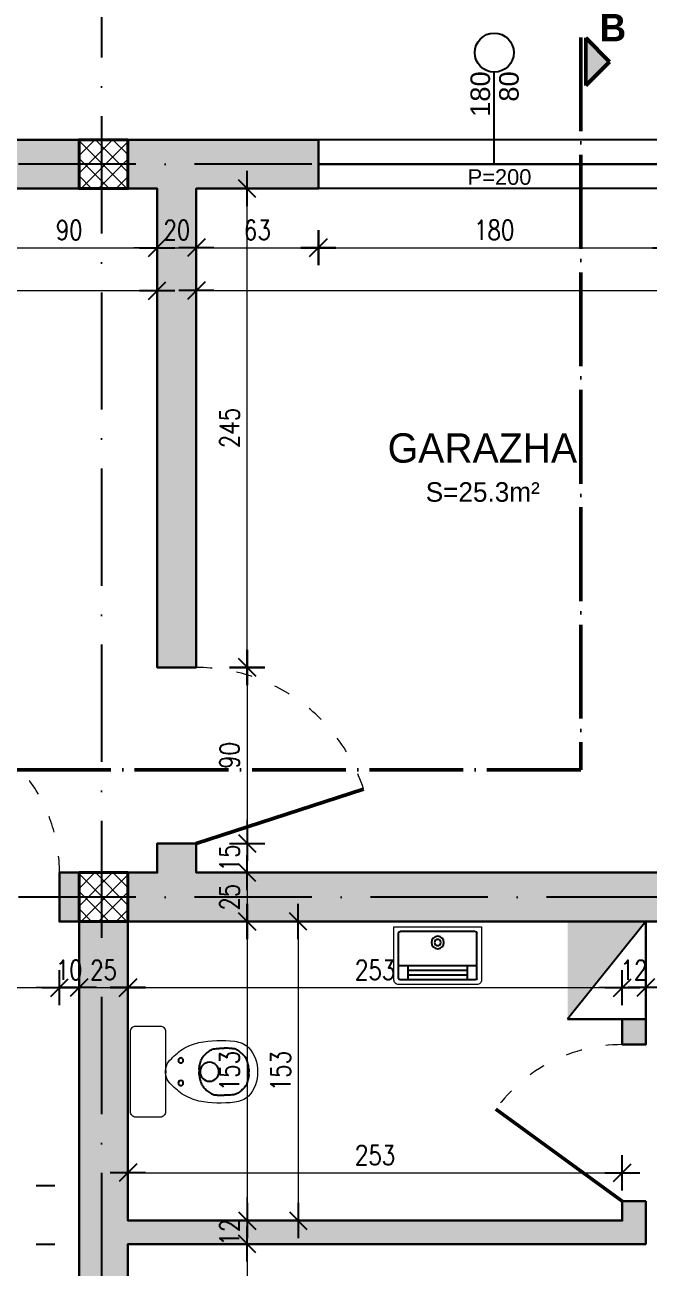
# Model space of a CAD drawing. Header units: metres. Extents: x 2674 to 33045, y -10854 to 2806.
# Drawn here: x 10255 to 10575, y 1298 to 1934 of the extents above; entities that cross this region are included whole.
import ezdxf

# ---------------------------------------------------------------- set-up
doc = ezdxf.new("R2010")
doc.units = ezdxf.units.M
for name, pattern in [('ACAD_ISO03W100', [30, 12, -18]), ('ACAD_ISO04W100', [30, 24, -3, 0, -3]), ('ACAD_ISO10W100', [18, 12, -3, 0, -3])]:
    doc.linetypes.add(name, pattern=pattern)
doc.layers.add('2d hamdia', color=7, linetype='Continuous')
doc.styles.add('_DIM Romans 0.8', font='romans.shx', dxfattribs={"width": 0.8})
doc.styles.get("Standard").update_dxf_attribs({"font": 'arial.ttf'})
doc.dimstyles.new('50 jasht', dxfattribs={"dimscale": 15, "dimtxt": 0.9, "dimasz": 0.3, "dimexe": 1.25, "dimexo": 0.625, "dimgap": 0.2, "dimtad": 1, "dimdec": 0, "dimzin": 12, "dimdsep": 46, "dimtxsty": '_DIM Romans 0.8', "dimblk": '- Kosa Crta za DIM (Mala)', "dimcen": 1, "dimse1": 1, "dimse2": 1, "dimclrd": 256, "dimclrt": 256, "dimazin": 3, "dimtfac": 1, "dimtdec": 0, "dimtix": 1, "dimtmove": 0, "dimatfit": 3, "dimfxl": 1, "dimlwd": 0, "dimarcsym": 0})
doc.dimstyles.new('50 mrena', dxfattribs={"dimscale": 10, "dimtxt": 1, "dimasz": 0.6, "dimexe": 1.25, "dimexo": 0.625, "dimgap": 0.4, "dimtad": 1, "dimdec": 0, "dimzin": 12, "dimdsep": 46, "dimtxsty": '_DIM Romans 0.8', "dimblk": '- Kosa Crta za DIM (Mala)', "dimcen": 2.5, "dimse1": 1, "dimse2": 1, "dimclrd": 256, "dimclrt": 256, "dimadec": 0, "dimazin": 3, "dimtfac": 1, "dimtdec": 0, "dimtix": 1, "dimtmove": 0, "dimatfit": 3, "dimfxl": 1, "dimlwd": 15, "dimarcsym": 0})

# ---------------------------------------------------------------- blocks, each defined once
blk = doc.blocks.new('Sapls506')
blk.add_line((-0.0061, -0.1976), (0.0075, -0.1976))
at = {"color": 252, "lineweight": 15}
blk.add_lwpolyline([(-0.2569, -0.03), (-0.2569, -0.1676, 0.414214), (-0.2269, -0.1976), (-0.0061, -0.1976), (-0.0181, -0.1996, 0.160975), (-0.0645, -0.2225, 0.055228), (-0.125, -0.2921, 0.087544), (-0.1645, -0.3863, 0.077711), (-0.1715, -0.5876, 0.145572), (-0.1366, -0.6663, 0.193023), (0.0006, -0.7162, 61.25604), (0.0006, -0.7162, 0.193023), (0.1378, -0.6663, 0.145572), (0.1727, -0.5876, 0.077711), (0.1657, -0.3863, 0.087544), (0.1262, -0.2921, 0.055228), (0.0657, -0.2225, 0.161493), (0.0196, -0.1997), (0.0075, -0.1976), (0.2269, -0.1976, 0.414214), (0.2569, -0.1676), (0.2569, -0.03, 0.414214), (0.2269, 0), (-0.2269, 0, 0.414214)], format="xyb", close=True, dxfattribs=at)
at = {"color": 30}
for points in [[(-0.0141, -0.3876), (-0.032, -0.3889, 0.028747), (-0.0601, -0.3966, 0.052421), (-0.0746, -0.4033, 0.050041), (-0.0911, -0.4155, 0.040538), (-0.1084, -0.4339, 0.036304), (-0.1237, -0.4562, 0.08346), (-0.1279, -0.4673, 0.024812), (-0.1294, -0.4776, 0.009631), (-0.1315, -0.5043, 0.014344), (-0.1317, -0.5133, 0.009208), (-0.1315, -0.5274)], [(0.0156, -0.3876), (0.0334, -0.3889, -0.028747), (0.0615, -0.3966, -0.052421), (0.0761, -0.4033, -0.050041), (0.0925, -0.4155, -0.040538), (0.1098, -0.4339, -0.036304), (0.1252, -0.4562, -0.08346), (0.1294, -0.4673, -0.024812), (0.1309, -0.4776, -0.009631), (0.1329, -0.5043, -0.014344), (0.1332, -0.5133, -0.009208), (0.1329, -0.5274)], [(-0.0141, -0.6674), (-0.032, -0.6662, -0.028747), (-0.0601, -0.6584, -0.052421), (-0.0746, -0.6518, -0.050041), (-0.0911, -0.6396, -0.040538), (-0.1084, -0.6212, -0.036304), (-0.1237, -0.5988, -0.08346), (-0.1279, -0.5877, -0.024812), (-0.1294, -0.5775, -0.009631), (-0.1315, -0.5508, -0.014344), (-0.1317, -0.5417, -0.009208), (-0.1315, -0.5276)], [(0.0156, -0.6674), (0.0334, -0.6662, 0.028747), (0.0615, -0.6584, 0.052421), (0.0761, -0.6518, 0.050041), (0.0925, -0.6396, 0.040538), (0.1098, -0.6212, 0.036304), (0.1252, -0.5988, 0.08346), (0.1294, -0.5877, 0.024812), (0.1309, -0.5775, 0.009631), (0.1329, -0.5508, 0.014344), (0.1332, -0.5417, 0.009208), (0.1329, -0.5276)]]:
    blk.add_lwpolyline(points, format="xyb", dxfattribs=at)
for points in [[(-0.0141, -0.3876), (0.0007, -0.3876)], [(0.0156, -0.3876), (0.0008, -0.3876)], [(-0.0141, -0.6674), (0.0007, -0.6674)], [(0.0156, -0.6674), (0.0008, -0.6674)]]:
    blk.add_lwpolyline(points, dxfattribs=at)
for centre, radius in [((-0.063, -0.2832), 0.0141), ((0.0644, -0.2832), 0.0141), ((0.0007, -0.4456), 0.0535)]:
    blk.add_circle(centre, radius, dxfattribs=at)
blk = doc.blocks.new('Sapls522')
at = {"color": 252}
for p, q in [((0.03, -0.33), (0.03, -0.04)), ((0.04, -0.03), (0.52, -0.03)), ((0.53, -0.33), (0.53, -0.04)), ((0.04, -0.34), (0.52, -0.34))]:
    blk.add_line(p, q, dxfattribs=at)
at = {"color": 30}
for p, q in [((0.03, -0.25), (0.53, -0.25)), ((0.09, -0.34), (0.09, -0.25)), ((0.09, -0.28), (0.47, -0.28)), ((0.09, -0.31), (0.47, -0.31)), ((0.47, -0.34), (0.47, -0.25))]:
    blk.add_line(p, q, dxfattribs=at)
at = {"color": 252, "lineweight": 15}
blk.add_lwpolyline([(0.56, -0.34), (0.56, 0), (0, 0), (0, -0.34, 0.414214), (0.03, -0.37), (0.53, -0.37, 0.414214), (0.56, -0.34)], format="xyb", close=True, dxfattribs=at)
at = {"color": 30}
for radius in [0.04, 0.02]:
    blk.add_circle((0.28, -0.1006), radius, dxfattribs=at)
at = {"color": 252}
for centre, start, end in [((0.04, -0.04), 90, 180), ((0.52, -0.04), 0, 90), ((0.04, -0.33), 180, 270), ((0.52, -0.33), 270, 0)]:
    blk.add_arc(centre, 0.01, start, end, dxfattribs=at)
blk = doc.blocks.new('- Kosa Crta za DIM (Mala)')
for points in [[(0, -1.5), (0, 1.5)], [(-1.5, 0), (1.5, 0)], [(-0.75, -0.75), (0.75, 0.75)]]:
    blk.add_lwpolyline(points)
blk = doc.blocks.new('*D207')
at = {"lineweight": 0, "transparency": 16777216}
blk.add_line((9967.51, 1983), (10278.51, 1983), dxfattribs=at)
at = {"layer": 'Defpoints', "color": 0, "lineweight": 0, "transparency": 16777216}
for p in [(10283.01, 1983), (9963.01, 1875.71), (10283.01, 1875.71)]:
    blk.add_point(p, dxfattribs=at)
at = {"lineweight": 0, "transparency": 16777216, "xscale": 4.5, "yscale": 4.5, "zscale": 4.5, "rotation": 180}
blk.add_blockref('- Kosa Crta za DIM (Mala)', (9963.01, 1983), dxfattribs=at)
at = {"lineweight": 0, "transparency": 16777216, "xscale": 4.5, "yscale": 4.5, "zscale": 4.5}
blk.add_blockref('- Kosa Crta za DIM (Mala)', (10283.01, 1983), dxfattribs=at)
at = {"lineweight": 0, "transparency": 16777216, "insert": (10123.01, 1992.75), "char_height": 13.5, "attachment_point": 5, "style": '_DIM Romans 0.8'}
blk.add_mtext('320', dxfattribs=at)
blk = doc.blocks.new('*D208')
at = {"lineweight": 0, "transparency": 16777216}
blk.add_line((10287.51, 1983), (10303.51, 1983), dxfattribs=at)
at = {"layer": 'Defpoints', "color": 0, "lineweight": 0, "transparency": 16777216}
for p in [(10308.01, 1983), (10283.01, 1875.71), (10308.01, 1875.71)]:
    blk.add_point(p, dxfattribs=at)
at = {"lineweight": 0, "transparency": 16777216, "xscale": 4.5, "yscale": 4.5, "zscale": 4.5, "rotation": 180}
blk.add_blockref('- Kosa Crta za DIM (Mala)', (10283.01, 1983), dxfattribs=at)
at = {"lineweight": 0, "transparency": 16777216, "xscale": 4.5, "yscale": 4.5, "zscale": 4.5}
blk.add_blockref('- Kosa Crta za DIM (Mala)', (10308.01, 1983), dxfattribs=at)
at = {"lineweight": 0, "transparency": 16777216, "insert": (10295.51, 1992.75), "char_height": 13.5, "attachment_point": 5, "style": '_DIM Romans 0.8'}
blk.add_mtext('25', dxfattribs=at)
blk = doc.blocks.new('*D209')
at = {"lineweight": 0, "transparency": 16777216}
blk.add_line((10312.51, 1983), (10643.51, 1983), dxfattribs=at)
at = {"layer": 'Defpoints', "color": 0, "lineweight": 0, "transparency": 16777216}
for p in [(10648.01, 1983), (10308.01, 1875.71), (10648.01, 1875.71)]:
    blk.add_point(p, dxfattribs=at)
at = {"lineweight": 0, "transparency": 16777216, "xscale": 4.5, "yscale": 4.5, "zscale": 4.5, "rotation": 180}
blk.add_blockref('- Kosa Crta za DIM (Mala)', (10308.01, 1983), dxfattribs=at)
at = {"lineweight": 0, "transparency": 16777216, "xscale": 4.5, "yscale": 4.5, "zscale": 4.5}
blk.add_blockref('- Kosa Crta za DIM (Mala)', (10648.01, 1983), dxfattribs=at)
at = {"lineweight": 0, "transparency": 16777216, "insert": (10478.01, 1992.75), "char_height": 13.5, "attachment_point": 5, "style": '_DIM Romans 0.8'}
blk.add_mtext('340', dxfattribs=at)
blk = doc.blocks.new('*D216')
at = {"lineweight": 0, "transparency": 16777216}
blk.add_line((10581.01, 2010.41), (10410.01, 2010.41), dxfattribs=at)
at = {"layer": 'Defpoints', "color": 0, "lineweight": 0, "transparency": 16777216}
for p in [(10405.51, 2010.41), (10405.51, 1875.71), (10585.51, 1875.71)]:
    blk.add_point(p, dxfattribs=at)
at = {"lineweight": 0, "transparency": 16777216, "xscale": 4.5, "yscale": 4.5, "zscale": 4.5, "rotation": 180}
blk.add_blockref('- Kosa Crta za DIM (Mala)', (10405.51, 2010.41), dxfattribs=at)
at = {"lineweight": 0, "transparency": 16777216, "xscale": 4.5, "yscale": 4.5, "zscale": 4.5}
blk.add_blockref('- Kosa Crta za DIM (Mala)', (10585.51, 2010.41), dxfattribs=at)
at = {"lineweight": 0, "transparency": 16777216, "insert": (10495.51, 2020.16), "char_height": 13.5, "attachment_point": 5, "style": '_DIM Romans 0.8'}
blk.add_mtext('180', dxfattribs=at)
blk = doc.blocks.new('*D217')
at = {"lineweight": 0, "transparency": 16777216}
blk.add_line((10401.01, 2010.41), (10237.51, 2010.41), dxfattribs=at)
at = {"layer": 'Defpoints', "color": 0, "lineweight": 0, "transparency": 16777216}
for p in [(10233.01, 2010.41), (10233.01, 1875.71), (10405.51, 1875.71)]:
    blk.add_point(p, dxfattribs=at)
at = {"lineweight": 0, "transparency": 16777216, "xscale": 4.5, "yscale": 4.5, "zscale": 4.5, "rotation": 180}
blk.add_blockref('- Kosa Crta za DIM (Mala)', (10233.01, 2010.41), dxfattribs=at)
at = {"lineweight": 0, "transparency": 16777216, "xscale": 4.5, "yscale": 4.5, "zscale": 4.5}
blk.add_blockref('- Kosa Crta za DIM (Mala)', (10405.51, 2010.41), dxfattribs=at)
at = {"lineweight": 0, "transparency": 16777216, "insert": (10319.26, 2020.16), "char_height": 13.5, "attachment_point": 5, "style": '_DIM Romans 0.8'}
blk.add_mtext('173', dxfattribs=at)
blk = doc.blocks.new('*D222')
at = {"lineweight": 0, "transparency": 16777216}
blk.add_line((9942.51, 2039.06), (11073.51, 2039.06), dxfattribs=at)
at = {"layer": 'Defpoints', "color": 0, "lineweight": 0, "transparency": 16777216}
for p in [(11078.01, 2039.06), (9938.01, 1875.71), (11078.01, 1875.71)]:
    blk.add_point(p, dxfattribs=at)
at = {"lineweight": 0, "transparency": 16777216, "xscale": 4.5, "yscale": 4.5, "zscale": 4.5, "rotation": 180}
blk.add_blockref('- Kosa Crta za DIM (Mala)', (9938.01, 2039.06), dxfattribs=at)
at = {"lineweight": 0, "transparency": 16777216, "xscale": 4.5, "yscale": 4.5, "zscale": 4.5}
blk.add_blockref('- Kosa Crta za DIM (Mala)', (11078.01, 2039.06), dxfattribs=at)
at = {"lineweight": 0, "transparency": 16777216, "insert": (10508.01, 2048.81), "char_height": 13.5, "attachment_point": 5, "style": '_DIM Romans 0.8'}
blk.add_mtext('1140', dxfattribs=at)
blk = doc.blocks.new('*D283')
at = {"lineweight": 15, "transparency": 16777216}
blk.add_line((10239.01, 1820.47), (10317.01, 1820.47), dxfattribs=at)
at = {"layer": 'Defpoints', "color": 0, "lineweight": 0, "transparency": 16777216}
for p in [(10233.01, 1850.71), (10323.01, 1850.71), (10323.01, 1820.47)]:
    blk.add_point(p, dxfattribs=at)
at = {"lineweight": 15, "transparency": 16777216, "xscale": 6, "yscale": 6, "zscale": 6, "rotation": 180}
blk.add_blockref('- Kosa Crta za DIM (Mala)', (10233.01, 1820.47), dxfattribs=at)
at = {"lineweight": 15, "transparency": 16777216, "xscale": 6, "yscale": 6, "zscale": 6}
blk.add_blockref('- Kosa Crta za DIM (Mala)', (10323.01, 1820.47), dxfattribs=at)
at = {"lineweight": 0, "transparency": 16777216, "insert": (10278.01, 1829.47), "char_height": 10, "attachment_point": 5, "style": '_DIM Romans 0.8'}
blk.add_mtext('90', dxfattribs=at)
blk = doc.blocks.new('*D284')
at = {"lineweight": 15, "transparency": 16777216}
for p, q in [((10317.01, 1820.47), (10311.01, 1820.47)), ((10323.01, 1820.47), (10343.01, 1820.47)), ((10349.01, 1820.47), (10355.01, 1820.47))]:
    blk.add_line(p, q, dxfattribs=at)
at = {"layer": 'Defpoints', "color": 0, "lineweight": 0, "transparency": 16777216}
for p in [(10323.01, 1850.71), (10343.01, 1850.71), (10343.01, 1820.47)]:
    blk.add_point(p, dxfattribs=at)
at = {"lineweight": 15, "transparency": 16777216, "xscale": 6, "yscale": 6, "zscale": 6}
blk.add_blockref('- Kosa Crta za DIM (Mala)', (10323.01, 1820.47), dxfattribs=at)
at = {"lineweight": 15, "transparency": 16777216, "xscale": 6, "yscale": 6, "zscale": 6, "rotation": 180}
blk.add_blockref('- Kosa Crta za DIM (Mala)', (10343.01, 1820.47), dxfattribs=at)
at = {"lineweight": 0, "transparency": 16777216, "insert": (10333.01, 1829.47), "char_height": 10, "attachment_point": 5, "style": '_DIM Romans 0.8'}
blk.add_mtext('20', dxfattribs=at)
blk = doc.blocks.new('*D285')
at = {"lineweight": 15, "transparency": 16777216}
blk.add_line((10349.01, 1820.47), (10399.51, 1820.47), dxfattribs=at)
at = {"layer": 'Defpoints', "color": 0, "lineweight": 0, "transparency": 16777216}
for p in [(10343.01, 1850.71), (10405.51, 1850.71), (10405.51, 1820.47)]:
    blk.add_point(p, dxfattribs=at)
at = {"lineweight": 15, "transparency": 16777216, "xscale": 6, "yscale": 6, "zscale": 6, "rotation": 180}
blk.add_blockref('- Kosa Crta za DIM (Mala)', (10343.01, 1820.47), dxfattribs=at)
at = {"lineweight": 15, "transparency": 16777216, "xscale": 6, "yscale": 6, "zscale": 6}
blk.add_blockref('- Kosa Crta za DIM (Mala)', (10405.51, 1820.47), dxfattribs=at)
at = {"lineweight": 0, "transparency": 16777216, "insert": (10374.26, 1829.47), "char_height": 10, "attachment_point": 5, "style": '_DIM Romans 0.8'}
blk.add_mtext('63', dxfattribs=at)
blk = doc.blocks.new('*D286')
at = {"lineweight": 15, "transparency": 16777216}
blk.add_line((10411.51, 1820.47), (10579.51, 1820.47), dxfattribs=at)
at = {"layer": 'Defpoints', "color": 0, "lineweight": 0, "transparency": 16777216}
for p in [(10405.51, 1850.71), (10585.51, 1850.71), (10585.51, 1820.47)]:
    blk.add_point(p, dxfattribs=at)
at = {"lineweight": 15, "transparency": 16777216, "xscale": 6, "yscale": 6, "zscale": 6, "rotation": 180}
blk.add_blockref('- Kosa Crta za DIM (Mala)', (10405.51, 1820.47), dxfattribs=at)
at = {"lineweight": 15, "transparency": 16777216, "xscale": 6, "yscale": 6, "zscale": 6}
blk.add_blockref('- Kosa Crta za DIM (Mala)', (10585.51, 1820.47), dxfattribs=at)
at = {"lineweight": 0, "transparency": 16777216, "insert": (10495.51, 1829.47), "char_height": 10, "attachment_point": 5, "style": '_DIM Romans 0.8'}
blk.add_mtext('180', dxfattribs=at)
blk = doc.blocks.new('*D290')
at = {"lineweight": 15, "transparency": 16777216}
blk.add_line((9969.01, 1798.54), (10317.01, 1798.54), dxfattribs=at)
at = {"layer": 'Defpoints', "color": 0, "lineweight": 0, "transparency": 16777216}
for p in [(9963.01, 1850.71), (10323.01, 1850.71), (10323.01, 1798.54)]:
    blk.add_point(p, dxfattribs=at)
at = {"lineweight": 15, "transparency": 16777216, "xscale": 6, "yscale": 6, "zscale": 6, "rotation": 180}
blk.add_blockref('- Kosa Crta za DIM (Mala)', (9963.01, 1798.54), dxfattribs=at)
at = {"lineweight": 15, "transparency": 16777216, "xscale": 6, "yscale": 6, "zscale": 6}
blk.add_blockref('- Kosa Crta za DIM (Mala)', (10323.01, 1798.54), dxfattribs=at)
at = {"lineweight": 0, "transparency": 16777216, "insert": (10143.01, 1807.54), "char_height": 10, "attachment_point": 5, "style": '_DIM Romans 0.8'}
blk.add_mtext('360', dxfattribs=at)
blk = doc.blocks.new('*D291')
at = {"lineweight": 15, "transparency": 16777216}
blk.add_line((10349.01, 1798.54), (11047.01, 1798.54), dxfattribs=at)
at = {"layer": 'Defpoints', "color": 0, "lineweight": 0, "transparency": 16777216}
for p in [(10343.01, 1850.71), (11053.01, 1850.71), (11053.01, 1798.54)]:
    blk.add_point(p, dxfattribs=at)
at = {"lineweight": 15, "transparency": 16777216, "xscale": 6, "yscale": 6, "zscale": 6, "rotation": 180}
blk.add_blockref('- Kosa Crta za DIM (Mala)', (10343.01, 1798.54), dxfattribs=at)
at = {"lineweight": 15, "transparency": 16777216, "xscale": 6, "yscale": 6, "zscale": 6}
blk.add_blockref('- Kosa Crta za DIM (Mala)', (11053.01, 1798.54), dxfattribs=at)
at = {"lineweight": 0, "transparency": 16777216, "insert": (10698.01, 1807.54), "char_height": 10, "attachment_point": 5, "style": '_DIM Romans 0.8'}
blk.add_mtext('710', dxfattribs=at)
blk = doc.blocks.new('*D298')
at = {"lineweight": 15, "transparency": 16777216}
blk.add_line((10369.04, 1611.71), (10369.04, 1844.71), dxfattribs=at)
at = {"layer": 'Defpoints', "color": 0, "lineweight": 0, "transparency": 16777216}
for p in [(10343.01, 1850.71), (10369.04, 1850.71), (10343.01, 1605.71)]:
    blk.add_point(p, dxfattribs=at)
at = {"lineweight": 15, "transparency": 16777216, "xscale": 6, "yscale": 6, "zscale": 6}
for p, rotation in [((10369.04, 1850.71), 90), ((10369.04, 1605.71), 270)]:
    blk.add_blockref('- Kosa Crta za DIM (Mala)', p, dxfattribs=dict(at, rotation=rotation))
at = {"lineweight": 0, "transparency": 16777216, "insert": (10360.04, 1728.21), "char_height": 10, "attachment_point": 5, "rotation": 90, "style": '_DIM Romans 0.8'}
blk.add_mtext('245', dxfattribs=at)
blk = doc.blocks.new('*D299')
at = {"lineweight": 15, "transparency": 16777216}
blk.add_line((10369.04, 1599.71), (10369.04, 1521.71), dxfattribs=at)
at = {"layer": 'Defpoints', "color": 0, "lineweight": 0, "transparency": 16777216}
for p in [(10343.01, 1605.71), (10343.01, 1515.71), (10369.04, 1515.71)]:
    blk.add_point(p, dxfattribs=at)
at = {"lineweight": 15, "transparency": 16777216, "xscale": 6, "yscale": 6, "zscale": 6}
for p, rotation in [((10369.04, 1605.71), 90), ((10369.04, 1515.71), 270)]:
    blk.add_blockref('- Kosa Crta za DIM (Mala)', p, dxfattribs=dict(at, rotation=rotation))
at = {"lineweight": 0, "transparency": 16777216, "insert": (10360.04, 1560.71), "char_height": 10, "attachment_point": 5, "rotation": 90, "style": '_DIM Romans 0.8'}
blk.add_mtext('90', dxfattribs=at)
blk = doc.blocks.new('*D300')
at = {"lineweight": 15, "transparency": 16777216}
for p, q in [((10369.04, 1521.71), (10369.04, 1527.71)), ((10369.04, 1500.71), (10369.04, 1515.71)), ((10369.04, 1494.71), (10369.04, 1488.71))]:
    blk.add_line(p, q, dxfattribs=at)
at = {"layer": 'Defpoints', "color": 0, "lineweight": 0, "transparency": 16777216}
for p in [(10343.01, 1515.71), (10369.04, 1515.71), (10343.01, 1500.71)]:
    blk.add_point(p, dxfattribs=at)
at = {"lineweight": 15, "transparency": 16777216, "xscale": 6, "yscale": 6, "zscale": 6}
for p, rotation in [((10369.04, 1515.71), 270), ((10369.04, 1500.71), 90)]:
    blk.add_blockref('- Kosa Crta za DIM (Mala)', p, dxfattribs=dict(at, rotation=rotation))
at = {"lineweight": 0, "transparency": 16777216, "insert": (10360.04, 1508.21), "char_height": 10, "attachment_point": 5, "rotation": 90, "style": '_DIM Romans 0.8'}
blk.add_mtext('15', dxfattribs=at)
blk = doc.blocks.new('*D305')
at = {"lineweight": 15, "transparency": 16777216}
blk.add_line((10199.01, 1441.88), (10267.01, 1441.88), dxfattribs=at)
at = {"layer": 'Defpoints', "color": 0, "lineweight": 0, "transparency": 16777216}
for p in [(10193.01, 1475.71), (10273.01, 1475.71), (10273.01, 1441.88)]:
    blk.add_point(p, dxfattribs=at)
at = {"lineweight": 15, "transparency": 16777216, "xscale": 6, "yscale": 6, "zscale": 6, "rotation": 180}
blk.add_blockref('- Kosa Crta za DIM (Mala)', (10193.01, 1441.88), dxfattribs=at)
at = {"lineweight": 15, "transparency": 16777216, "xscale": 6, "yscale": 6, "zscale": 6}
blk.add_blockref('- Kosa Crta za DIM (Mala)', (10273.01, 1441.88), dxfattribs=at)
at = {"lineweight": 0, "transparency": 16777216, "insert": (10233.01, 1450.88), "char_height": 10, "attachment_point": 5, "style": '_DIM Romans 0.8'}
blk.add_mtext('80', dxfattribs=at)
blk = doc.blocks.new('*D306')
at = {"lineweight": 15, "transparency": 16777216}
for p, q in [((10267.01, 1441.88), (10261.01, 1441.88)), ((10273.01, 1441.88), (10283.01, 1441.88)), ((10289.01, 1441.88), (10295.01, 1441.88))]:
    blk.add_line(p, q, dxfattribs=at)
at = {"layer": 'Defpoints', "color": 0, "lineweight": 0, "transparency": 16777216}
for p in [(10273.01, 1475.71), (10283.01, 1475.71), (10283.01, 1441.88)]:
    blk.add_point(p, dxfattribs=at)
at = {"lineweight": 15, "transparency": 16777216, "xscale": 6, "yscale": 6, "zscale": 6}
blk.add_blockref('- Kosa Crta za DIM (Mala)', (10273.01, 1441.88), dxfattribs=at)
at = {"lineweight": 15, "transparency": 16777216, "xscale": 6, "yscale": 6, "zscale": 6, "rotation": 180}
blk.add_blockref('- Kosa Crta za DIM (Mala)', (10283.01, 1441.88), dxfattribs=at)
at = {"lineweight": 0, "transparency": 16777216, "insert": (10278.01, 1450.88), "char_height": 10, "attachment_point": 5, "style": '_DIM Romans 0.8'}
blk.add_mtext('10', dxfattribs=at)
blk = doc.blocks.new('*D307')
at = {"lineweight": 15, "transparency": 16777216}
blk.add_line((10289.01, 1441.88), (10302.01, 1441.88), dxfattribs=at)
at = {"layer": 'Defpoints', "color": 0, "lineweight": 0, "transparency": 16777216}
for p in [(10283.01, 1475.71), (10308.01, 1475.71), (10308.01, 1441.88)]:
    blk.add_point(p, dxfattribs=at)
at = {"lineweight": 15, "transparency": 16777216, "xscale": 6, "yscale": 6, "zscale": 6, "rotation": 180}
blk.add_blockref('- Kosa Crta za DIM (Mala)', (10283.01, 1441.88), dxfattribs=at)
at = {"lineweight": 15, "transparency": 16777216, "xscale": 6, "yscale": 6, "zscale": 6}
blk.add_blockref('- Kosa Crta za DIM (Mala)', (10308.01, 1441.88), dxfattribs=at)
at = {"lineweight": 0, "transparency": 16777216, "insert": (10295.51, 1450.88), "char_height": 10, "attachment_point": 5, "style": '_DIM Romans 0.8'}
blk.add_mtext('25', dxfattribs=at)
blk = doc.blocks.new('*D308')
at = {"lineweight": 15, "transparency": 16777216}
blk.add_line((10314.01, 1441.88), (10555.01, 1441.88), dxfattribs=at)
at = {"layer": 'Defpoints', "color": 0, "lineweight": 0, "transparency": 16777216}
for p in [(10308.01, 1475.71), (10561.01, 1441.88), (10561.01, 1425.71)]:
    blk.add_point(p, dxfattribs=at)
at = {"lineweight": 15, "transparency": 16777216, "xscale": 6, "yscale": 6, "zscale": 6, "rotation": 180}
blk.add_blockref('- Kosa Crta za DIM (Mala)', (10308.01, 1441.88), dxfattribs=at)
at = {"lineweight": 15, "transparency": 16777216, "xscale": 6, "yscale": 6, "zscale": 6}
blk.add_blockref('- Kosa Crta za DIM (Mala)', (10561.01, 1441.88), dxfattribs=at)
at = {"lineweight": 0, "transparency": 16777216, "insert": (10434.51, 1450.88), "char_height": 10, "attachment_point": 5, "style": '_DIM Romans 0.8'}
blk.add_mtext('253', dxfattribs=at)
blk = doc.blocks.new('*D309')
at = {"lineweight": 15, "transparency": 16777216}
for p, q in [((10555.01, 1441.88), (10549.01, 1441.88)), ((10561.01, 1441.88), (10573.01, 1441.88)), ((10579.01, 1441.88), (10585.01, 1441.88))]:
    blk.add_line(p, q, dxfattribs=at)
at = {"layer": 'Defpoints', "color": 0, "lineweight": 0, "transparency": 16777216}
for p in [(10573.01, 1441.88), (10561.01, 1425.71), (10573.01, 1425.71)]:
    blk.add_point(p, dxfattribs=at)
at = {"lineweight": 15, "transparency": 16777216, "xscale": 6, "yscale": 6, "zscale": 6}
blk.add_blockref('- Kosa Crta za DIM (Mala)', (10561.01, 1441.88), dxfattribs=at)
at = {"lineweight": 15, "transparency": 16777216, "xscale": 6, "yscale": 6, "zscale": 6, "rotation": 180}
blk.add_blockref('- Kosa Crta za DIM (Mala)', (10573.01, 1441.88), dxfattribs=at)
at = {"lineweight": 0, "transparency": 16777216, "insert": (10567.01, 1450.88), "char_height": 10, "attachment_point": 5, "style": '_DIM Romans 0.8'}
blk.add_mtext('12', dxfattribs=at)
blk = doc.blocks.new('*D310')
at = {"lineweight": 15, "transparency": 16777216}
blk.add_line((10579.01, 1441.88), (11047.01, 1441.88), dxfattribs=at)
at = {"layer": 'Defpoints', "color": 0, "lineweight": 0, "transparency": 16777216}
for p in [(11053.01, 1475.71), (11053.01, 1441.88), (10573.01, 1425.71)]:
    blk.add_point(p, dxfattribs=at)
at = {"lineweight": 15, "transparency": 16777216, "xscale": 6, "yscale": 6, "zscale": 6, "rotation": 180}
blk.add_blockref('- Kosa Crta za DIM (Mala)', (10573.01, 1441.88), dxfattribs=at)
at = {"lineweight": 15, "transparency": 16777216, "xscale": 6, "yscale": 6, "zscale": 6}
blk.add_blockref('- Kosa Crta za DIM (Mala)', (11053.01, 1441.88), dxfattribs=at)
at = {"lineweight": 0, "transparency": 16777216, "insert": (10813.01, 1450.88), "char_height": 10, "attachment_point": 5, "style": '_DIM Romans 0.8'}
blk.add_mtext('480', dxfattribs=at)
blk = doc.blocks.new('*D312')
at = {"lineweight": 15, "transparency": 16777216}
blk.add_line((10395.17, 1469.71), (10395.17, 1328.71), dxfattribs=at)
at = {"layer": 'Defpoints', "color": 0, "lineweight": 0, "transparency": 16777216}
for p in [(10308.01, 1475.71), (10308.01, 1322.71), (10395.17, 1322.71)]:
    blk.add_point(p, dxfattribs=at)
at = {"lineweight": 15, "transparency": 16777216, "xscale": 6, "yscale": 6, "zscale": 6}
for p, rotation in [((10395.17, 1475.71), 90), ((10395.17, 1322.71), 270)]:
    blk.add_blockref('- Kosa Crta za DIM (Mala)', p, dxfattribs=dict(at, rotation=rotation))
at = {"lineweight": 0, "transparency": 16777216, "insert": (10386.17, 1399.21), "char_height": 10, "attachment_point": 5, "rotation": 90, "style": '_DIM Romans 0.8'}
blk.add_mtext('153', dxfattribs=at)
blk = doc.blocks.new('*D313')
at = {"lineweight": 15, "transparency": 16777216}
blk.add_line((10314.01, 1347.17), (10555.01, 1347.17), dxfattribs=at)
at = {"layer": 'Defpoints', "color": 0, "lineweight": 0, "transparency": 16777216}
for p in [(10308.01, 1475.71), (10561.01, 1347.17), (10561.01, 1322.71)]:
    blk.add_point(p, dxfattribs=at)
at = {"lineweight": 15, "transparency": 16777216, "xscale": 6, "yscale": 6, "zscale": 6, "rotation": 180}
blk.add_blockref('- Kosa Crta za DIM (Mala)', (10308.01, 1347.17), dxfattribs=at)
at = {"lineweight": 15, "transparency": 16777216, "xscale": 6, "yscale": 6, "zscale": 6}
blk.add_blockref('- Kosa Crta za DIM (Mala)', (10561.01, 1347.17), dxfattribs=at)
at = {"lineweight": 0, "transparency": 16777216, "insert": (10434.51, 1356.17), "char_height": 10, "attachment_point": 5, "style": '_DIM Romans 0.8'}
blk.add_mtext('253', dxfattribs=at)
blk = doc.blocks.new('*D345')
at = {"lineweight": 15, "transparency": 16777216}
blk.add_line((10369.04, 1494.71), (10369.04, 1481.71), dxfattribs=at)
at = {"layer": 'Defpoints', "color": 0, "lineweight": 0, "transparency": 16777216}
for p in [(10343.01, 1500.71), (10308.01, 1475.71), (10369.04, 1475.71)]:
    blk.add_point(p, dxfattribs=at)
at = {"lineweight": 15, "transparency": 16777216, "xscale": 6, "yscale": 6, "zscale": 6}
for p, rotation in [((10369.04, 1500.71), 90), ((10369.04, 1475.71), 270)]:
    blk.add_blockref('- Kosa Crta za DIM (Mala)', p, dxfattribs=dict(at, rotation=rotation))
at = {"lineweight": 0, "transparency": 16777216, "insert": (10360.04, 1488.21), "char_height": 10, "attachment_point": 5, "rotation": 90, "style": '_DIM Romans 0.8'}
blk.add_mtext('25', dxfattribs=at)
blk = doc.blocks.new('*D346')
at = {"lineweight": 15, "transparency": 16777216}
blk.add_line((10369.04, 1469.71), (10369.04, 1328.71), dxfattribs=at)
at = {"layer": 'Defpoints', "color": 0, "lineweight": 0, "transparency": 16777216}
for p in [(10308.01, 1475.71), (10308.01, 1322.71), (10369.04, 1322.71)]:
    blk.add_point(p, dxfattribs=at)
at = {"lineweight": 15, "transparency": 16777216, "xscale": 6, "yscale": 6, "zscale": 6}
for p, rotation in [((10369.04, 1475.71), 90), ((10369.04, 1322.71), 270)]:
    blk.add_blockref('- Kosa Crta za DIM (Mala)', p, dxfattribs=dict(at, rotation=rotation))
at = {"lineweight": 0, "transparency": 16777216, "insert": (10360.04, 1399.21), "char_height": 10, "attachment_point": 5, "rotation": 90, "style": '_DIM Romans 0.8'}
blk.add_mtext('153', dxfattribs=at)
blk = doc.blocks.new('*D347')
at = {"lineweight": 15, "transparency": 16777216}
for p, q in [((10369.04, 1328.71), (10369.04, 1334.71)), ((10369.04, 1322.71), (10369.04, 1310.71)), ((10369.04, 1304.71), (10369.04, 1298.71))]:
    blk.add_line(p, q, dxfattribs=at)
at = {"layer": 'Defpoints', "color": 0, "lineweight": 0, "transparency": 16777216}
for p in [(10308.01, 1322.71), (10308.01, 1310.71), (10369.04, 1310.71)]:
    blk.add_point(p, dxfattribs=at)
at = {"lineweight": 15, "transparency": 16777216, "xscale": 6, "yscale": 6, "zscale": 6}
for p, rotation in [((10369.04, 1322.71), 270), ((10369.04, 1310.71), 90)]:
    blk.add_blockref('- Kosa Crta za DIM (Mala)', p, dxfattribs=dict(at, rotation=rotation))
at = {"lineweight": 0, "transparency": 16777216, "insert": (10360.04, 1316.71), "char_height": 10, "attachment_point": 5, "rotation": 90, "style": '_DIM Romans 0.8'}
blk.add_mtext('12', dxfattribs=at)
blk = doc.blocks.new('*D348')
at = {"lineweight": 15, "transparency": 16777216}
blk.add_line((10369.04, 1304.71), (10369.04, 676.86), dxfattribs=at)
at = {"layer": 'Defpoints', "color": 0, "lineweight": 0, "transparency": 16777216}
for p in [(10308.01, 1310.71), (10369.04, 670.86), (10388.01, 670.86)]:
    blk.add_point(p, dxfattribs=at)
at = {"lineweight": 15, "transparency": 16777216, "xscale": 6, "yscale": 6, "zscale": 6}
for p, rotation in [((10369.04, 1310.71), 90), ((10369.04, 670.86), 270)]:
    blk.add_blockref('- Kosa Crta za DIM (Mala)', p, dxfattribs=dict(at, rotation=rotation))
at = {"lineweight": 0, "transparency": 16777216, "insert": (10360.04, 990.79), "char_height": 10, "attachment_point": 5, "rotation": 90, "style": '_DIM Romans 0.8'}
blk.add_mtext('640', dxfattribs=at)

msp = doc.modelspace()

# ---------------------------------------------------------------- hatches: boundary and pattern name
at = {"lineweight": 18}
msp.add_hatch(color=15, dxfattribs=at).paths.add_polyline_path([(10542.3, 1927.81), (10542.3, 1903.45), (10554.48, 1915.63)])
at = {"lineweight": 30}
h = msp.add_hatch(color=255, dxfattribs=at)
h.paths.add_polyline_path([(10773.01, 1875.71), (10673.01, 1875.71), (10673.01, 1850.71), (10773.01, 1850.71)])
h.paths.add_polyline_path([(11053.01, 1875.71), (10953.01, 1875.71), (10953.01, 1850.71), (11053.01, 1850.71)])
h.paths.add_polyline_path([(10648.01, 1875.71), (10585.51, 1875.71), (10585.51, 1850.71), (10648.01, 1850.71)])
h.paths.add_polyline_path([(10405.51, 1875.71), (10308.01, 1875.71), (10308.01, 1850.71), (10323.01, 1850.71), (10323.01, 1605.71), (10343.01, 1605.71), (10343.01, 1850.71), (10405.51, 1850.71)])
h.paths.add_polyline_path([(10283.01, 1875.71), (10233.01, 1875.71), (10233.01, 1850.71), (10283.01, 1850.71)])
h.paths.add_polyline_path([(10053.01, 1875.71), (10013.01, 1875.71), (10013.01, 1850.71), (10053.01, 1850.71)])
h.paths.add_polyline_path([(9993.01, 1875.71), (9983.01, 1875.71), (9963.01, 1875.71), (9963.01, 1850.71), (9993.01, 1850.71)])
h.paths.add_polyline_path([(9963.01, 1850.71), (9938.01, 1850.71), (9938.01, 1765.71), (9963.01, 1765.71)])
h.paths.add_polyline_path([(9963.01, 1585.71), (9938.01, 1585.71), (9938.01, 1500.71), (9963.01, 1500.71)])
h.paths.add_polyline_path([(10069.01, 1475.71), (10044.01, 1475.71), (10044.01, 1335.71), (10069.01, 1335.71)])
h.paths.add_polyline_path([(10193.01, 1500.71), (10069.01, 1500.71), (10069.01, 1475.71), (10193.01, 1475.71)])
h.paths.add_polyline_path([(10648.01, 1500.71), (10343.01, 1500.71), (10343.01, 1515.71), (10323.01, 1515.71), (10323.01, 1500.71), (10308.01, 1500.71), (10308.01, 1475.71), (10648.01, 1475.71)])
h.paths.add_polyline_path([(10283.01, 1500.71), (10273.01, 1500.71), (10273.01, 1475.71), (10283.01, 1475.71)])
h.paths.add_polyline_path([(11053.01, 1500.71), (10673.01, 1500.71), (10673.01, 1475.71), (11053.01, 1475.71)])
h.paths.add_polyline_path([(10573.01, 1332.71), (10561.01, 1332.71), (10561.01, 1322.71), (10308.01, 1322.71), (10308.01, 1475.71), (10283.01, 1475.71), (10283.01, 1095.71), (10308.01, 1095.71), (10308.01, 1310.71), (10573.01, 1310.71)])
h.paths.add_polyline_path([(10069.01, 1145.71), (10044.01, 1145.71), (10044.01, 1095.71), (10069.01, 1095.71)])
h.paths.add_polyline_path([(10143.01, 925.71), (10069.01, 925.71), (10069.01, 1070.71), (10044.01, 1070.71), (10044.01, 900.71), (10143.01, 900.71)])
edge = h.paths.add_edge_path()
edge.add_line((10308.01, 950.71), (10283.01, 950.71))
edge.add_line((10283.01, 950.71), (10283.01, 925.71))
edge.add_line((10283.01, 925.71), (10248.01, 925.71))
edge.add_line((10248.01, 925.71), (10248.01, 900.71))
edge.add_line((10248.01, 900.71), (10283.01, 900.71))
edge.add_line((10283.01, 900.71), (10283.01, 755.71))
edge.add_arc((10393.01, 755.71), 110, 180, 218.47502)
edge.add_line((10306.9, 687.27), (10324.72, 705.1))
edge.add_arc((10393.01, 755.71), 85, 180, 216.54348, ccw=False)
edge.add_line((10308.01, 755.71), (10308.01, 950.71))
edge = h.paths.add_edge_path()
edge.add_arc((10393.01, 755.71), 85, 233.45652, 266.62771, ccw=False)
edge.add_line((10342.4, 687.42), (10324.57, 669.6))
edge.add_arc((10393.01, 755.71), 110, 231.52498, 267.39475)
edge.add_line((10388.01, 645.83), (10388.01, 670.86))
edge = h.paths.add_edge_path()
edge.add_line((10998.65, 707.4), (10980.95, 725.1))
edge.add_arc((10838.01, 885.71), 215, 270, 311.66697, ccw=False)
edge.add_line((10838.01, 670.71), (10833.01, 670.71))
edge.add_line((10833.01, 670.71), (10833.01, 645.71))
edge.add_line((10833.01, 645.71), (10838.01, 645.71))
edge.add_arc((10838.01, 885.71), 240, 270, 312.01449)
edge = h.paths.add_edge_path()
edge.add_line((11078.01, 885.71), (11078.01, 890.71))
edge.add_line((11078.01, 890.71), (11053.01, 890.71))
edge.add_line((11053.01, 890.71), (11053.01, 885.71))
edge.add_arc((10838.01, 885.71), 215, 318.33303, 360, ccw=False)
edge.add_line((10998.62, 742.78), (11016.33, 725.08))
edge.add_arc((10838.01, 885.71), 240, 317.98551, 360)
h.paths.add_polyline_path([(10573.01, 1425.71), (10561.01, 1425.71), (10561.01, 1412.71), (10573.01, 1412.71)], flags=17)
msp.add_hatch(color=256).paths.add_polyline_path([(10573.01, 1475.71), (10533.01, 1475.71), (10533.01, 1425.71)])
at = {"layer": '2d hamdia', "lineweight": 0}
h = msp.add_hatch(dxfattribs=at)
h.set_pattern_fill('ANSI37', color=26, scale=2, style=0)
h.set_pattern_definition([(45, (-682.6314, -10), (-4.490128, 4.490128), []), (135, (-682.6314, -10), (-4.490128, -4.490128), [])])
h.paths.add_polyline_path([(10308.01, 1875.71), (10283.01, 1875.71), (10283.01, 1850.71), (10308.01, 1850.71)])
h = msp.add_hatch(dxfattribs=at)
h.set_pattern_fill('ANSI37', color=26, scale=2, style=0)
h.set_pattern_definition([(45, (-682.6314, -385), (-4.490128, 4.490128), []), (135, (-682.6314, -385), (-4.490128, -4.490128), [])])
h.paths.add_polyline_path([(10308.01, 1500.71), (10283.01, 1500.71), (10283.01, 1475.71), (10308.01, 1475.71)])

# ---------------------------------------------------------------- linework, layer by layer
at = {"color": 124, "linetype": 'ACAD_ISO10W100', "lineweight": 25, "ltscale": 5}
for p, q in [((10294.51, 2067.9), (10294.51, 597)), ((11122.9, 1863.21), (9763.72, 1863.21)), ((11122.9, 1488.21), (9763.72, 1488.21))]:
    msp.add_line(p, q, dxfattribs=at)
for p, q in [((10495.51, 1863.21), (10495.51, 1910.26)), ((11078.01, 1875.71), (9938.01, 1875.71)), ((10405.51, 1875.71), (10405.51, 1850.71)), ((10323.01, 1850.71), (9963.01, 1850.71)), ((10323.01, 1850.71), (10323.01, 1605.71)), ((11053.01, 1850.71), (10343.01, 1850.71)), ((10343.01, 1850.71), (10343.01, 1605.71)), ((10343.01, 1605.71), (10323.01, 1605.71)), ((10343.01, 1515.71), (10323.01, 1515.71)), ((10323.01, 1515.71), (10323.01, 1500.71)), ((10343.01, 1515.71), (10343.01, 1500.71)), ((10323.01, 1500.71), (10273.01, 1500.71)), ((10273.01, 1500.71), (10273.01, 1475.71)), ((10343.01, 1500.71), (11053.01, 1500.71)), ((10283.01, 1475.71), (10273.01, 1475.71)), ((10283.01, 1031.94), (10283.01, 1475.71)), ((11053.01, 1475.71), (10308.01, 1475.71)), ((10308.01, 1322.71), (10308.01, 1475.71)), ((10573.01, 1475.71), (10533.01, 1425.71)), ((10308.01, 755.71), (10308.01, 1310.71))]:
    msp.add_line(p, q)
at = {"color": 5, "lineweight": 30}
msp.add_line((10585.51, 1863.21), (10405.51, 1863.21), dxfattribs=at)
at = {"lineweight": 30}
for q in [(10573.01, 1475.71), (10533.01, 1425.71)]:
    msp.add_line((10573.01, 1425.71), q, dxfattribs=at)
at = {"lineweight": 0}
for p, q in [((10561.01, 1425.71), (10561.01, 1412.71)), ((10573.01, 1425.71), (10573.01, 1412.71)), ((10561.01, 1412.71), (10573.01, 1412.71)), ((10561.01, 1332.71), (10573.01, 1332.71)), ((10561.01, 1332.71), (10561.01, 1322.71)), ((10573.01, 1332.71), (10573.01, 1310.71)), ((10561.01, 1322.71), (10308.01, 1322.71)), ((10573.01, 1310.71), (10308.01, 1310.71))]:
    msp.add_line(p, q, dxfattribs=at)
at = {"color": 253, "linetype": 'ACAD_ISO03W100', "ltscale": 0.8, "true_color": 0xa3a3a3}
for p, q in [((10069.01, 1340.71), (10283.01, 1340.71)), ((10069.01, 1310.71), (10283.01, 1310.71))]:
    msp.add_line(p, q, dxfattribs=at)
at = {"color": 13, "linetype": 'ACAD_ISO04W100', "lineweight": 50, "ltscale": 2}
msp.add_lwpolyline([(10539.77, 1928.03), (10539.77, 1553.37), (10105.43, 1553.37), (10105.43, 878.73), (10248.06, 878.73), (10248.06, 586.26)], dxfattribs=at)
msp.add_lwpolyline([(10542.3, 1927.81), (10542.3, 1903.45), (10554.48, 1915.63)], close=True, dxfattribs=at)
at = {"lineweight": 30}
for points in [[(10283.01, 1875.71), (10233.01, 1875.71), (10233.01, 1850.71), (10283.01, 1850.71)], [(10405.51, 1875.71), (10308.01, 1875.71), (10308.01, 1850.71), (10323.01, 1850.71), (10323.01, 1605.71), (10343.01, 1605.71), (10343.01, 1850.71), (10405.51, 1850.71)], [(10648.01, 1500.71), (10343.01, 1500.71), (10343.01, 1515.71), (10323.01, 1515.71), (10323.01, 1500.71), (10308.01, 1500.71), (10308.01, 1475.71), (10648.01, 1475.71)], [(10283.01, 1500.71), (10273.01, 1500.71), (10273.01, 1475.71), (10283.01, 1475.71)], [(10573.01, 1332.71), (10561.01, 1332.71), (10561.01, 1322.71), (10308.01, 1322.71), (10308.01, 1475.71), (10283.01, 1475.71), (10283.01, 1095.71), (10308.01, 1095.71), (10308.01, 1310.71), (10573.01, 1310.71)], [(10573.01, 1425.71), (10561.01, 1425.71), (10561.01, 1412.71), (10573.01, 1412.71)]]:
    msp.add_lwpolyline(points, close=True, dxfattribs=at)
at = {"lineweight": 40}
for points in [[(10308.01, 1875.71), (10283.01, 1875.71), (10283.01, 1850.71), (10308.01, 1850.71)], [(10308.01, 1500.71), (10283.01, 1500.71), (10283.01, 1475.71), (10308.01, 1475.71)]]:
    msp.add_lwpolyline(points, close=True, dxfattribs=at)
msp.add_circle((10495.51, 1920.26), 10)
at = {"layer": '2d hamdia', "color": 36, "lineweight": 50}
for p, q in [((10343.01, 1515.71), (10428.62, 1543.5)), ((10561.01, 1332.71), (10496.28, 1379.72))]:
    msp.add_line(p, q, dxfattribs=at)
at = {"layer": '2d hamdia', "color": 36, "linetype": 'ACAD_ISO03W100', "lineweight": 0, "ltscale": 0.7}
for centre, radius, start, end in [((10343.01, 1515.71), 90, 17.98644, 90), ((10193.01, 1500.71), 80, 0, 67.44937), ((10561.01, 1332.71), 80, 90, 144.01401)]:
    msp.add_arc(centre, radius, start, end, dxfattribs=at)

# ---------------------------------------------------------------- block references
at = {"color": 253, "xscale": -80.00000000010313, "yscale": 80.00000000010313, "zscale": 80.00000000010313}
msp.add_blockref('Sapls522', (10488.97, 1473.04), dxfattribs=at)
at = {"color": 253, "xscale": -90.72000000011694, "yscale": 90.72000000011694, "zscale": 90.72000000011694, "rotation": 90}
msp.add_blockref('Sapls506', (10309.36, 1398.91), dxfattribs=at)

# ---------------------------------------------------------------- texts
at = {"attachment_point": 1}
for s, width, insert, char_height in [('\\pi0.92653;{\\fEras Light ITC|b1|i0|c0|p34;\\C15;B}', 11.1898, (10548.53, 1940.05), 14), ('\\pi21.069;{\\fEras Light ITC|b0|i0|c0|p34;\\H1.5x;\\C251;GARAZHA\\P\\pi40.552;\\H0.66667x;\\C22;S=25.3m²}', 139.3689, (10419.89, 1725.48), 10)]:
    msp.add_mtext_dynamic_manual_height_columns(s, width=width, gutter_width=12.5, heights=[0], dxfattribs=dict(at, insert=insert, char_height=char_height))
at = {"lineweight": 0, "char_height": 10, "attachment_point": 3, "rotation": 90}
for s, heights, insert in [('180 ', [10.22], (10483.33, 1910.69)), ('80 ', [0], (10498, 1910.69))]:
    msp.add_mtext_dynamic_manual_height_columns(s, width=32.2697, gutter_width=12.5, heights=heights, dxfattribs=dict(at, insert=insert))
at = {"color": 251, "lineweight": 0, "insert": (10440.07, 1852.51), "char_height": 8, "attachment_point": 7}
msp.add_mtext_dynamic_manual_height_columns('\\pi41.827;{\\C256;P=200}', width=114.8838, gutter_width=12.5, heights=[10.21], dxfattribs=at)

# ---------------------------------------------------------------- dimensions: what is measured, and where the dimension line sits
at = {"lineweight": 0}
for base, p1, p2, dimstyle, picture, middle in [((11078.01, 2039.06), (9938.01, 1875.71), (11078.01, 1875.71), '50 jasht', '*D222', (10508.01, 2048.81)), ((10323.01, 1798.54), (9963.01, 1850.71), (10323.01, 1850.71), '50 mrena', '*D290', (10143.01, 1807.54)), ((11053.01, 1798.54), (10343.01, 1850.71), (11053.01, 1850.71), '50 mrena', '*D291', (10698.01, 1807.54)), ((10561.01, 1347.17), (10308.01, 1475.71), (10561.01, 1322.71), '50 mrena', '*D313', (10434.51, 1356.17))]:
    dim = msp.add_linear_dim(base=base, p1=p1, p2=p2, dimstyle=dimstyle, dxfattribs=at)
    dim.commit()
    dim.dimension.update_dxf_attribs({"geometry": picture, "text_midpoint": middle})
for base, p1, p2, dimstyle, picture, middle in [((10233.01393783, 2010.40766284), (10405.51393783, 1875.71236995), (10233.01393783, 1875.71236995), '50 jasht', '*D217', (10319.26393783, 2020.15766284)), ((10405.51, 2010.41), (10585.51, 1875.71), (10405.51, 1875.71), '50 jasht', '*D216', (10495.51, 2020.16)), ((10283.01, 1983), (9963.01, 1875.71), (10283.01, 1875.71), '50 jasht', '*D207', (10123.01, 1992.75)), ((10308.01, 1983), (10283.01, 1875.71), (10308.01, 1875.71), '50 jasht', '*D208', (10295.51, 1992.75)), ((10648.01, 1983), (10308.01, 1875.71), (10648.01, 1875.71), '50 jasht', '*D209', (10478.01, 1992.75)), ((10323.01, 1820.47), (10233.01, 1850.71), (10323.01, 1850.71), '50 mrena', '*D283', (10278.01, 1829.47)), ((10343.01, 1820.47), (10323.01, 1850.71), (10343.01, 1850.71), '50 mrena', '*D284', (10333.01, 1829.47)), ((10405.51393783, 1820.47356176), (10343.01393783, 1850.71236995), (10405.51393783, 1850.71236995), '50 mrena', '*D285', (10374.26393783, 1829.47356176)), ((10585.51, 1820.47), (10405.51, 1850.71), (10585.51, 1850.71), '50 mrena', '*D286', (10495.51, 1829.47)), ((10273.01, 1441.88), (10193.01, 1475.71), (10273.01, 1475.71), '50 mrena', '*D305', (10233.01, 1450.88)), ((10283.01, 1441.88), (10273.01, 1475.71), (10283.01, 1475.71), '50 mrena', '*D306', (10278.01, 1450.88)), ((10308.01, 1441.88), (10283.01, 1475.71), (10308.01, 1475.71), '50 mrena', '*D307', (10295.51, 1450.88)), ((10561.01, 1441.88), (10308.01, 1475.71), (10561.01, 1425.71), '50 mrena', '*D308', (10434.51, 1450.88)), ((11053.01, 1441.88), (10573.01, 1425.71), (11053.01, 1475.71), '50 mrena', '*D310', (10813.01, 1450.88)), ((10573.01, 1441.88), (10561.01, 1425.71), (10573.01, 1425.71), '50 mrena', '*D309', (10567.01, 1450.88))]:
    dim = msp.add_linear_dim(base=base, p1=p1, p2=p2, dimstyle=dimstyle, override={"dimtmove": 1}, dxfattribs=at)
    dim.commit()
    dim.dimension.update_dxf_attribs({"geometry": picture, "text_midpoint": middle})
for base, p1, p2, picture, middle in [((10369.04, 1850.71), (10343.01, 1605.71), (10343.01, 1850.71), '*D298', (10360.04, 1728.21)), ((10369.04, 1515.71), (10343.01, 1605.71), (10343.01, 1515.71), '*D299', (10360.04, 1560.71)), ((10369.04, 1515.71), (10343.01, 1500.71), (10343.01, 1515.71), '*D300', (10360.04, 1508.21)), ((10395.17, 1322.71), (10308.01, 1475.71), (10308.01, 1322.71), '*D312', (10386.17, 1399.21))]:
    dim = msp.add_linear_dim(base=base, p1=p1, p2=p2, angle=90, dimstyle='50 mrena', dxfattribs=at)
    dim.commit()
    dim.dimension.update_dxf_attribs({"geometry": picture, "text_midpoint": middle})
for base, p1, p2, picture, middle in [((10369.04, 1475.71), (10343.01, 1500.71), (10308.01, 1475.71), '*D345', (10360.04, 1488.21)), ((10369.04, 1322.71), (10308.01, 1475.71), (10308.01, 1322.71), '*D346', (10360.04, 1399.21)), ((10369.04, 1310.71), (10308.01, 1322.71), (10308.01, 1310.71), '*D347', (10360.04, 1316.71)), ((10369.04, 670.86), (10308.01, 1310.71), (10388.01, 670.86), '*D348', (10360.04, 990.79))]:
    dim = msp.add_linear_dim(base=base, p1=p1, p2=p2, angle=90, dimstyle='50 mrena', override={"dimtmove": 1}, dxfattribs=at)
    dim.commit()
    dim.dimension.update_dxf_attribs({"geometry": picture, "text_midpoint": middle})

doc.saveas('drawing.dxf')
